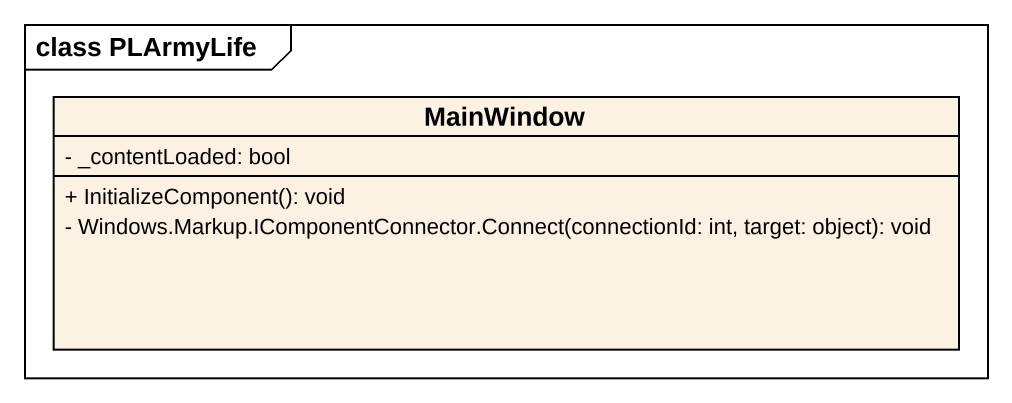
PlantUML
@startuml
mainframe class PLArmyLife
hide circle
hide empty members
skinparam classAttributeIconSize 0
class MainWindow {
  - _contentLoaded: bool
  + InitializeComponent(): void
  - Windows.Markup.IComponentConnector.Connect(connectionId: int, target: object): void
}
@enduml
